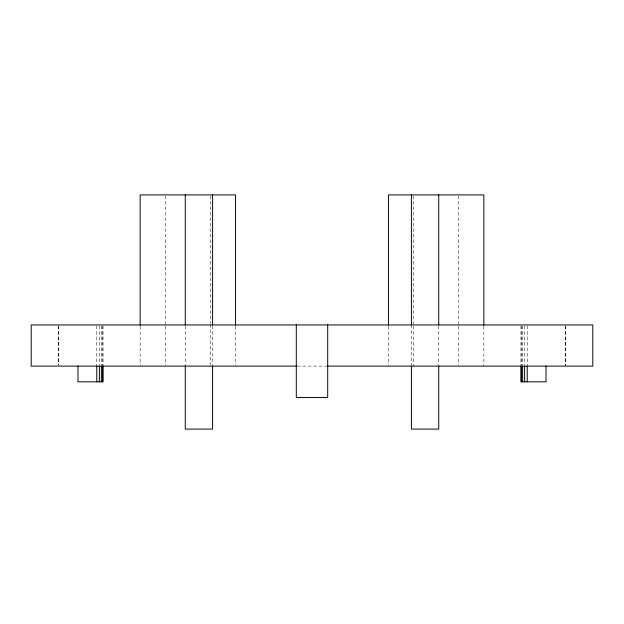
<?xml version="1.0" encoding="UTF-8"?>
<svg xmlns="http://www.w3.org/2000/svg" width="624" height="624" viewBox="0 0 624 624"><rect width="100%" height="100%" fill="white"/><g stroke="black" fill="none" stroke-linecap="round" stroke-linejoin="round"><path stroke-width="0.47" stroke-dasharray="3.12 2.34" d="M297.25 366.109L326.75 366.109M565.461 325.9L565.461 365.157M565.336 325.9L565.336 366.109M527.218 325.9L527.218 365.157M524.62 325.9L524.62 365.157M522.631 325.9L522.631 365.157M521.375 325.9L521.375 365.157M520.954 325.9L520.954 365.157M483.85 326.227L483.85 366.109M458.718 195.881L458.718 325.26M458.718 326.227L458.718 365.141M438.734 325.9L438.734 365.157M413.572 195.881L413.572 323.973M413.572 325.9L413.572 366.109M411.411 324.94L411.411 365.157M388.44 326.227L388.44 365.141M235.56 326.227L235.56 365.141M212.589 325.9L212.589 365.157M210.428 195.881L210.428 323.31M210.428 324.285L210.428 365.141M185.266 325.9L185.266 366.109M165.282 195.881L165.282 325.26M165.282 326.227L165.282 365.141M140.15 326.227L140.15 365.141M103.046 325.9L103.046 365.157M102.625 325.9L102.625 366.109M101.369 325.9L101.369 365.157M99.38 325.9L99.38 365.157M96.782 325.9L96.782 365.157M58.664 325.9L58.664 365.157M58.578 325.9L58.523 365.157"/><path stroke-width="0.94" d="M296.408 366.109L31.2 366.109L31.2 324.94L592.8 324.94L592.8 366.109L327.592 366.109M546.023 366.109L546.023 381.818L520.954 381.818L520.954 366.109M527.218 366.109L527.218 381.818M524.62 366.109L524.62 381.818M522.631 366.109L522.631 381.818M521.375 366.109L521.375 381.818M483.85 325.26L483.85 194.906L388.44 194.906L388.44 325.26M438.734 194.906L438.734 324.94M438.734 366.109L438.734 429.094L411.411 429.094L411.411 366.109M411.411 194.906L411.411 324.94M327.701 324.94L327.701 397.519L296.299 397.519L296.299 324.94M235.56 325.26L235.56 194.906L140.15 194.906L140.15 325.26M212.589 194.906L212.589 324.94M212.589 366.109L212.589 429.094L185.266 429.094L185.266 366.109M185.266 194.906L185.266 324.94M103.046 366.109L103.046 381.818L77.977 381.818L77.977 366.109M102.625 366.109L102.625 381.818M101.369 366.109L101.369 381.818M99.38 366.109L99.38 381.818M96.782 366.109L96.782 381.818"/></g></svg>
